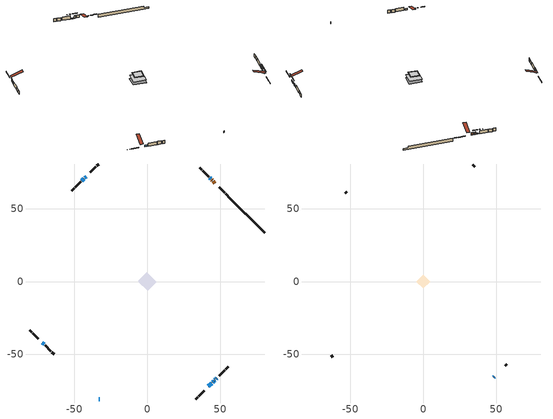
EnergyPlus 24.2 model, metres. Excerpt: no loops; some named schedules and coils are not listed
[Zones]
conditioned space
 floor adiabatic (AdiabaticFloorConstruction): -6.16,0 0,6.16 6.16,0 0,-6.16 z0.61
 floor foundation (Slab1 construction): -6.21,0.44 -0.44,6.21 6.21,-0.44 0.44,-6.21 z-1.74
 wall outside (RimJoist1 construction): 33.34,-80.48 34.7,-79.12 / -80.48,-33.34 -79.12,-34.7 / -33.34,80.48 -34.7,79.12 / 54.99,58.82 53.63,60.19 z0.61:0.91
 wall outside (RimJoist2 construction): 35.36,-78.46 39.06,-74.76 / -78.46,-35.36 -74.76,-39.06 / -35.36,78.46 -39.06,74.76 / 52.97,60.85 49.27,64.54 z0.61:0.91
 wall outside (AdiabaticWallConstruction 1): 46.38,67.44 45.29,68.53 / 44.63,69.19 44.1,69.72 z0.61:2.64
 wall outside (AdiabaticWallConstruction): -71.87,-41.95 -70.69,-43.13 / -33.34,-80.48 -32.61,-80.48 z0.61:1.83; 43.44,70.38 42.67,71.15 / 41.95,-71.87 44.27,-69.55 z0.61:1.22; -41.95,71.87 -42.81,71 z0.61:2.34; -43.47,70.35 -44.75,69.07 z0.61:2.13; 44.92,-68.9 45.39,-68.43 / 47.2,-66.61 47.71,-66.11 z0.61:1.6; 46.05,-67.77 46.55,-67.27 z0.61:1.91
 wall outside (Wall1 construction): 49.17,-64.65 53.13,-60.69 / -70.03,-43.79 -66.07,-47.75 / -45.4,68.42 -49.36,64.46 / 42.01,71.81 38.05,75.77 z0.61:3.05
 wall outside (Wall2 construction): 53.78,-60.03 55.37,-58.44 / -65.41,-48.4 -63.82,-49.99 / -50.02,63.8 -51.61,62.21 / 37.39,76.42 35.8,78.01 z0.61:3.05
 wall foundation (FoundationWall1 construction): 55.65,58.17,-1.74 55.65,58.17,0.61 78,35.82,0.61 78,35.82,-0.59 80.48,33.34,-0.59 80.48,33.34,-1.74
 window (WindowConstruction 5): -71.87,-41.95 -70.69,-43.13 z0.61:1.83
 window (WindowConstruction 7): 43.44,70.38 42.67,71.15 z0.61:1.22
 window (WindowConstruction 8): 41.95,-71.87 44.26,-69.55 z0.61:1.22
 window (WindowConstruction 6): -33.34,-80.48 -32.61,-80.48 z0.61:1.83
 window (WindowConstruction): -41.95,71.87 -42.81,71.01 z0.61:2.34
 window (WindowConstruction 1): -43.47,70.35 -44.75,69.07 z0.61:2.13
 window (WindowConstruction 2): 44.92,-68.9 45.39,-68.43 z0.61:1.6
 window (WindowConstruction 3): 46.05,-67.77 46.55,-67.27 z0.61:1.91
 window (WindowConstruction 4): 47.21,-66.61 47.71,-66.11 z0.61:1.6
 door (Door): 46.38,67.44 45.29,68.53 z0.61:2.64
 door (Door 1): 44.63,69.19 44.1,69.72 z0.61:2.64
 ceiling adiabatic (AdiabaticFloorConstruction): 0,-6.16 6.16,0 0,6.16 -6.16,0 z0.61
attic - vented
 floor to conditioned space (Floor1 construction Reversed): -4.05,0 0,4.05 4.05,0 0,-4.05 z3.05
 floor to conditioned space (Floor2 construction Reversed): -4.66,0 0,4.66 4.66,0 0,-4.66 z3.05
 wall outside (AdiabaticWallConstruction): 48.36,-65.45 48.51,-65.31 z0.61:1.83
 wall outside (Wall3 construction): 56.03,-57.79 57.18,-56.63 / -63.17,-50.65 -62.01,-51.8 / -52.27,61.55 -53.42,60.4 / 35.15,78.67 33.99,79.82 z0.61:3.05
 window (WindowConstruction 9): 48.36,-65.45 48.51,-65.31 z0.61:1.83
 roof outside (Roof1 construction): 41.29,-72.52,3.05 35.3,-66.53,5.87 33.72,-68.11,5.87 39.71,-74.1,3.05; -72.52,-41.29,3.05 -66.53,-35.3,5.87 -68.11,-33.72,5.87 -74.1,-39.71,3.05; -41.29,72.52,3.05 -35.3,66.53,5.87 -33.72,68.11,5.87 -39.71,74.1,3.05; 47.04,66.78,3.05 41.05,60.79,5.87 42.62,59.21,5.87 48.62,65.2,3.05
shading: 40.51,73.31 45.6,68.22 45.77,68.39 40.68,73.48 z4.27; 46.42,-67.4 39.79,-74.02 39.96,-74.2 46.59,-67.57 z4.27; -43.02,70.79 -41.74,72.08 -41.91,72.25 -43.19,70.96 z2.64; -44.89,68.93 -43.33,70.49 -43.62,70.78 -45.18,69.22 z2.34; 45.6,-68.22 44.71,-69.11 44.88,-69.28 45.77,-68.39 z1.9; 46.76,-67.06 45.83,-67.98 46.01,-68.15 46.93,-67.23 z2.2; 47.92,-65.9 46.99,-66.82 47.16,-66.99 48.09,-66.07 z1.9
[Building]
Building 1: Terrain=Suburbs
[Site:Location]
Mont Joli AP_QC: Latitude {deg}=48.61; Longitude {deg}=-68.21; Time Zone {hr}=-5; Elevation {m}=52; Keep Site Location Information=Yes
[Site:GroundTemperature:Shallow]
-0.843868, -3.04892, -3.2255, -2.1791, 2.02165, 6.20283, 9.82768, 12.1239, 12.319, 10.4514, 6.91898, 2.86606
[Site:WaterMainsTemperature]
Calculation Method=Schedule; Temperature Schedule=mains temperature schedule
[Material] Roughness=Rough; Thermal Absorptance=0.9
Name | Thickness {m} | Conductivity {W/m-K} | Density {kg/m3} | Specific Heat {J/kg-K} | Solar Absorptance | Visible Absorptance
asphalt or fiberglass shingles | 0.00635 | 0.162714 | 1121.4 | 1465.45 | 0.4 | 0.4
ceiling loosefill ins | 0.169333 | 0.0480833 | 16.02 | 1046.75 | 0.7 | 0.7
ceiling stud and cavity | 0.1397 | 0.118414 | 65.682 | 1177.47 | 0.7 | 0.7
ceiling stud and cavity 1 | 0.1397 | 0.117886 | 65.682 | 1177.47 | 0.7 | 0.7
concrete 4.0 in. | 0.1016 | 1.803125 | 2242.8 | 837.4 | 0.7 | 0.7
concrete 8.0 in. | 0.2032 | 1.803125 | 2242.8 | 837.4 | 0.7 | 0.7
door material | 0.04445 | 0.0451087 | 512.64 | 1214.23 | 0.7 | 0.7
exterior vertical ins | 0.0401387 | 0.029427 | 32.04 | 1214.23 | 0.7 | 0.7
floor covering | 0.0127 | 0.0433444 | 54.468 | 1339.84 | 0.6 | 0.6
floor rigid ins; wall rigid ins 1 | 0.512978 | 0.029427 | 32.04 | 1214.23 | 0.7 | 0.7
floor stud and cavity | 0.1397 | 1.75129 | 37.0049 | 1207.88 | 0.7 | 0.7
furniture material conditioned space 1 | 0.1524 | 0.115458 | 640.8 | 1214.23 | 0.6 | 0.6
gypsum board | 0.0127 | 0.160291 | 801 | 837.4 | 0.6 | 0.6
gypsum board 1 | 0.0127 | 0.160291 | 801 | 837.4 | 0.7 | 0.7
osb sheathing 0.5 in. | 0.0127 | 0.115458 | 512.64 | 1214.23 | 0.7 | 0.7
osb sheathing 0.75 in. | 0.01905 | 0.115458 | 512.64 | 1214.23 | 0.7 | 0.7
osb sheathing 2.0 in. | 0.0508 | 0.115458 | 512.64 | 1214.23 | 0.7 | 0.7
rim joist rigid ins; wall rigid ins | 0.051816 | 0.029427 | 32.04 | 1214.23 | 0.7 | 0.7
rim joist stud and cavity | 0.0508 | 0.0351581 | 125.044 | 1163.47 | 0.6 | 0.6
rim joist stud and cavity 1 | 0.0508 | 0.0408305 | 125.044 | 1163.47 | 0.6 | 0.6
wall stud and cavity | 0.1397 | 0.163586 | 139.0536 | 1170.24 | 0.7 | 0.7
wall stud and cavity 1 | 0.1397 | 0.132674 | 139.0536 | 1170.24 | 0.7 | 0.7
wall stud and cavity 2 | 0.0889 | 6.9971 | 50.32683 | 1063.81 | 0.6 | 0.6
wall stud and cavity 3 | 0.0889 | 0.380278 | 52.3479 | 1209.89 | 0.7 | 0.7
wall stud and cavity 4 | 0.0889 | 0.391764 | 83.0341 | 1211.67 | 0.7 | 0.7
wood siding | 0.0254 | 0.102417 | 544.68 | 1172.36 | 0.4 | 0.4
wood siding 1 | 0.00254 | 0.102417 | 544.68 | 1172.36 | 0.4 | 0.4
wood siding 2; wood siding 3; wood siding 4 | 0.0254 | 0.102417 | 544.68 | 1172.36 | 0.7 | 0.7
[WindowMaterial:SimpleGlazingSystem]
Name | U-Factor {W/m2-K} | Solar Heat Gain Coefficient
WindowMaterial | 2.97754 | 0.55
WindowMaterial 1 | 2.907136 | 0.64
WindowMaterial 2 | 2.98606 | 0.52
WindowMaterial 3 | 2.969594 | 0.55
WindowMaterial 4 | 2.97981 | 0.53
WindowMaterial 5 | 3.58055 | 0.7
WindowMaterial 6 | 4.10292 | 0.66
WindowMaterial 7 | 2.989467 | 0.52
WindowMaterial 8 | 4.786554 | 0.61
[Construction]
AdiabaticFloorConstruction: floor stud and cavity, floor rigid ins, osb sheathing 0.75 in., floor covering
AdiabaticWallConstruction: wood siding 3, wall rigid ins 1, wall stud and cavity 3, gypsum board
AdiabaticWallConstruction 1: wood siding 4, wall rigid ins 1, wall stud and cavity 3, gypsum board
Door; Door 1: door material
Floor1 construction Reversed: gypsum board, ceiling stud and cavity, ceiling loosefill ins
Floor2 construction Reversed: gypsum board, ceiling stud and cavity 1, ceiling loosefill ins
FoundationWall1 construction: concrete 8.0 in., gypsum board 1
furniture construction conditioned space 1: furniture material conditioned space 1
PartitionWallConstruction: gypsum board, wall stud and cavity 4, gypsum board
RimJoist1 construction: wood siding 2, rim joist rigid ins, osb sheathing 2.0 in., rim joist stud and cavity
RimJoist2 construction: wood siding 2, rim joist rigid ins, osb sheathing 2.0 in., rim joist stud and cavity 1
Roof1 construction: asphalt or fiberglass shingles
Slab1 construction: concrete 4.0 in.
Wall1 construction: wood siding, wall rigid ins, osb sheathing 0.5 in., wall stud and cavity, gypsum board
Wall2 construction: wood siding, wall rigid ins, osb sheathing 0.5 in., wall stud and cavity 1, gypsum board
Wall3 construction: wood siding 1, wall stud and cavity 2
WindowConstruction: WindowMaterial
WindowConstruction 1: WindowMaterial 1
WindowConstruction 2: WindowMaterial 2
WindowConstruction 3: WindowMaterial 3
WindowConstruction 4: WindowMaterial 4
WindowConstruction 5: WindowMaterial 5
WindowConstruction 6: WindowMaterial 6
WindowConstruction 7; WindowConstruction 8: WindowMaterial 7
WindowConstruction 9: WindowMaterial 8
[Zone] Multiplier=1; Part of Total Floor Area=Yes
Name | Volume {m3}
attic - vented | 35.023
conditioned space | 396.5
[Space]
Name | Zone | Volume {m3}
attic - vented 1 | attic - vented | 35.023
conditioned space 1 | conditioned space | 396.5
[ZoneInfiltration:EffectiveLeakageArea]
infil attic - vented 1: Zone or Space=attic - vented 1; Schedule=Always On Discrete; Effective Air Leakage Area {cm2}=2648.7; Stack Coefficient=0.000366121; Wind Coefficient=1.2928e-05
[ZoneMixing]
whole house fan mix: Zone or Space=attic - vented; Schedule=Always On Continuous; Design Flow Rate Calculation Method=Flow/Zone; Design Flow Rate {m3/s}=0; Source Zone or Space=conditioned space
[SurfaceProperty:ExposedFoundationPerimeter]
Slab1: Exposed Perimeter Calculation Method=TotalExposedPerimeter; Total Exposed Perimeter {m}=35.114
[InternalMass] Zone or ZoneList=conditioned space; Space or SpaceList=conditioned space 1
Name | Construction | Surface Area {m2}
furniture mass conditioned space 1 | furniture construction conditioned space 1 | 60.9998
partition wall mass | PartitionWallConstruction | 152.499
[Lights]
interior lighting: Zone or ZoneList or Space or SpaceList=conditioned space 1; Schedule=interior lighting schedule; Design Level Calculation Method=LightingLevel; Lighting Level {W}=343.2; Return Air Fraction=0; Fraction Radiant=0.6; Fraction Visible=0.2; Fraction Replaceable=1
[People]
occupants: Zone or ZoneList or Space or SpaceList=conditioned space 1; Number of People Schedule=occupants schedule; Number of People Calculation Method=People; Number of People=3; Fraction Radiant=0.314171; Sensible Heat Fraction=0.56303; Activity Level Schedule=occupants activity schedule; Carbon Dioxide Generation Rate {m3/s-W}=0; Enable ASHRAE 55 Comfort Warnings=No; Mean Radiant Temperature Calculation Type=EnclosureAveraged
[ElectricEquipment] Zone or ZoneList or Space or SpaceList=conditioned space 1; Design Level Calculation Method=EquipmentLevel
Name | Schedule | Design Level {W} | Fraction Latent | Fraction Radiant | Fraction Lost
clothes dryer | clothes dryer schedule | 140.772 | 0.015 | 0.081 | 0.85
clothes washer | clothes washer schedule | 32.1985 | 0.03 | 0.162 | 0.7
cooking range | cooking range schedule | 215.147 | 0.08 | 0.432 | 0.2
dishwasher | dishwasher schedule | 66.8632 | 0.3 | 0.18 | 0.4
fridge | fridge schedule | 72.9452 | 0 | 0.6 | 0
mech vent bath fan 0 | mech vent bath fan 0 schedule | 100 | 0 | 0 | 1
mech vent house fan | mech vent house fan schedule | 19.9167 | 0 | 0 | 0.5
mech vent house fan cfis | mech vent house fan cfis schedule | 0 | 0 | 0 | 0
mech vent range fan 0 | mech vent range fan 0 schedule | 150 | 0 | 0 | 1
misc plug loads | misc plug loads schedule | 494.7 | 0.045 | 0.513 | 0.1
whole house fan | Always On Discrete | 0 | 0 | 0 | 1
[OtherEquipment] Zone or ZoneList or Space or SpaceList=conditioned space 1; Design Level Calculation Method=EquipmentLevel
Name | Fuel Type | Schedule | Design Level {W} | Fraction Latent | Fraction Radiant | Fraction Lost
clothes dryer 1 | Electricity | clothes dryer schedule | 0 | 0.015 | 0.081 | 0.85
cooking range 1 | Electricity | cooking range schedule | 0 | 0.08 | 0.432 | 0.2
general water use latent | None | general water use schedule | 62.594 | 1 | 0 | 0
general water use sensible | None | general water use schedule | -61.6891 | 0 | 0.6 | 0
mech vent house fan latent load | None | Always On Discrete | 0 | 1 | 0 | 0
mech vent house fan sensible load | None | Always On Discrete | 0 | 0 | 0 | 0
water heater energy adjustment1 | Electricity | Always On Discrete | 0.01 | 0 | 0 | 1
[ZoneInfiltration:DesignFlowRate] Zone or ZoneList or Space or SpaceList=conditioned space 1; Schedule=Always On Discrete; Design Flow Rate Calculation Method=Flow/Zone; Design Flow Rate {m3/s}=0
infil flow; natural vent flow; whole house fan flow
[ZoneControl:Thermostat]
conditioned space Thermostat: Zone or ZoneList=conditioned space; Control Type Schedule=conditioned space Thermostat Schedule; Control 1=conditioned space temperature setpoint; Temperature Difference Between Cutout And Setpoint {deltaC}=0
[ThermostatSetpoint:DualSetpoint]
conditioned space temperature setpoint: Heating Setpoint Temperature Schedule=heating setpoint; Cooling Setpoint Temperature Schedule=cooling setpoint
[AirLoopHVAC:UnitarySystem]
unit heater unitary system: Control Type=Load; Controlling Zone or Thermostat Location=conditioned space; Dehumidification Control Type=None; Availability Schedule=Always On Discrete; Supply Fan=unit heater supply fan; Fan Placement=BlowThrough; Supply Air Fan Operating Mode Schedule=unit heater auto fan schedule; Heating Coil=unit heater htg coil; DX Heating Coil Sizing Ratio=1; Use DOAS DX Cooling Coil=No; Minimum Supply Air Temperature {C}=2; Latent Load Control=SensibleOnlyLoadControl; Cooling Supply Air Flow Rate Method=None; Heating Supply Air Flow Rate Method=SupplyAirFlowRate; Heating Supply Air Flow Rate {m3/s}=0.302518; No Load Supply Air Flow Rate Method=SupplyAirFlowRate; No Load Supply Air Flow Rate {m3/s}=0; No Load Supply Air Flow Rate Control Set To Low Speed=Yes; Maximum Supply Air Temperature {C}=48.8889; Maximum Outdoor Dry-Bulb Temperature for Supplemental Heater Operation {C}=21; Ancillary On-Cycle Electric Power {W}=0; Ancillary Off-Cycle Electric Power {W}=0
[Zone equipment]
conditioned space: unit heater unitary system, electric baseboard
[Foundation:Kiva]
Foundation Kiva 1: Initial Indoor Air Temperature {C}=18; Wall Height Above Grade {m}=0.609996; Wall Depth Below Slab {m}=0.2032; Custom Block Material Name 1=exterior vertical ins; Custom Block Depth 1 {m}=2.350008; Custom Block X Position 1 {m}=0.2159; Custom Block Z Position 1 {m}=0
[Foundation:Kiva:Settings]
Soil Conductivity {W/m-K}=0.849921; Soil Density {kg/m3}=1842.3; Soil Specific Heat {J/kg-K}=418.7; Ground Solar Absorptivity=0.9; Ground Thermal Absorptivity=0.9; Ground Surface Roughness {m}=0.03; Far-Field Width {m}=40; Deep-Ground Boundary Condition=ZeroFlux; Deep-Ground Depth {m}=40; Minimum Cell Dimension {m}=0.2; Maximum Cell Growth Coefficient=3; Simulation Timestep=Timestep
[Exterior:Lights]
exterior lighting: Schedule=exterior lighting schedule; Design Level {W}=75.6
[EnergyManagementSystem:Sensor] Output:Variable or Output:Meter Index Key=conditioned space
Name | Output:Variable or Output:Meter
conditioned_space_clg_unmet_s | Zone Cooling Setpoint Not Met Time
conditioned_space_htg_unmet_s | Zone Heating Setpoint Not Met Time
fridge_tin_s; tin_s; tin_s_1 | Zone Mean Air Temperature
tout_s | Zone Outdoor Air Drybulb Temperature
win_s | Zone Air Humidity Ratio
[Schedule:Constant]
Name | Hourly Value
Always On Continuous; mech vent house fan schedule; mech vent house fan cfis schedule; Always On Discrete | 1
occupants activity schedule | 117.228
fridge schedule; unit heater auto fan schedule | 0
[Schedule:Week:Daily]
interior lighting schedule Week Rule - Jan1-Jan27: interior lighting schedule day, interior lighting schedule day, interior lighting schedule day, interior lighting schedule day, interior lighting schedule day, interior lighting schedule day, interior lighting schedule day, interior lighting schedule default day, interior lighting schedule default day, interior lighting schedule default day, interior lighting schedule default day, interior lighting schedule default day
interior lighting schedule Week Rule - Jan28-Feb3: interior lighting schedule day, interior lighting schedule day, interior lighting schedule day, interior lighting schedule day, interior lighting schedule day 1, interior lighting schedule day 1, interior lighting schedule day 1, interior lighting schedule default day, interior lighting schedule default day, interior lighting schedule default day, interior lighting schedule default day, interior lighting schedule default day
interior lighting schedule Week Rule - Feb4-Feb24: interior lighting schedule day 1, interior lighting schedule day 1, interior lighting schedule day 1, interior lighting schedule day 1, interior lighting schedule day 1, interior lighting schedule day 1, interior lighting schedule day 1, interior lighting schedule default day, interior lighting schedule default day, interior lighting schedule default day, interior lighting schedule default day, interior lighting schedule default day
interior lighting schedule Week Rule - Feb25-Mar3: interior lighting schedule day 1, interior lighting schedule day 1, interior lighting schedule day 1, interior lighting schedule day 1, interior lighting schedule day 2, interior lighting schedule day 2, interior lighting schedule day 2, interior lighting schedule default day, interior lighting schedule default day, interior lighting schedule default day, interior lighting schedule default day, interior lighting schedule default day
interior lighting schedule Week Rule - Mar4-Mar31: interior lighting schedule day 2, interior lighting schedule day 2, interior lighting schedule day 2, interior lighting schedule day 2, interior lighting schedule day 2, interior lighting schedule day 2, interior lighting schedule day 2, interior lighting schedule default day, interior lighting schedule default day, interior lighting schedule default day, interior lighting schedule default day, interior lighting schedule default day
interior lighting schedule Week Rule - Apr1-Apr28: interior lighting schedule day 3, interior lighting schedule day 3, interior lighting schedule day 3, interior lighting schedule day 3, interior lighting schedule day 3, interior lighting schedule day 3, interior lighting schedule day 3, interior lighting schedule default day, interior lighting schedule default day, interior lighting schedule default day, interior lighting schedule default day, interior lighting schedule default day
interior lighting schedule Week Rule - Apr29-May5: interior lighting schedule day 3, interior lighting schedule day 3, interior lighting schedule day 4, interior lighting schedule day 4, interior lighting schedule day 4, interior lighting schedule day 4, interior lighting schedule day 4, interior lighting schedule default day, interior lighting schedule default day, interior lighting schedule default day, interior lighting schedule default day, interior lighting schedule default day
interior lighting schedule Week Rule - May6-May26: interior lighting schedule day 4, interior lighting schedule day 4, interior lighting schedule day 4, interior lighting schedule day 4, interior lighting schedule day 4, interior lighting schedule day 4, interior lighting schedule day 4, interior lighting schedule default day, interior lighting schedule default day, interior lighting schedule default day, interior lighting schedule default day, interior lighting schedule default day
interior lighting schedule Week Rule - May27-Jun2: interior lighting schedule day 4, interior lighting schedule day 4, interior lighting schedule day 4, interior lighting schedule day 4, interior lighting schedule day 4, interior lighting schedule day 5, interior lighting schedule day 5, interior lighting schedule default day, interior lighting schedule default day, interior lighting schedule default day, interior lighting schedule default day, interior lighting schedule default day
interior lighting schedule Week Rule - Jun3-Jun30: interior lighting schedule day 5, interior lighting schedule day 5, interior lighting schedule day 5, interior lighting schedule day 5, interior lighting schedule day 5, interior lighting schedule day 5, interior lighting schedule day 5, interior lighting schedule default day, interior lighting schedule default day, interior lighting schedule default day, interior lighting schedule default day, interior lighting schedule default day
interior lighting schedule Week Rule - Jul1-Jul28: interior lighting schedule day 6, interior lighting schedule day 6, interior lighting schedule day 6, interior lighting schedule day 6, interior lighting schedule day 6, interior lighting schedule day 6, interior lighting schedule day 6, interior lighting schedule default day, interior lighting schedule default day, interior lighting schedule default day, interior lighting schedule default day, interior lighting schedule default day
interior lighting schedule Week Rule - Jul29-Aug4: interior lighting schedule day 6, interior lighting schedule day 6, interior lighting schedule day 6, interior lighting schedule day 7, interior lighting schedule day 7, interior lighting schedule day 7, interior lighting schedule day 7, interior lighting schedule default day, interior lighting schedule default day, interior lighting schedule default day, interior lighting schedule default day, interior lighting schedule default day
interior lighting schedule Week Rule - Aug5-Aug25: interior lighting schedule day 7, interior lighting schedule day 7, interior lighting schedule day 7, interior lighting schedule day 7, interior lighting schedule day 7, interior lighting schedule day 7, interior lighting schedule day 7, interior lighting schedule default day, interior lighting schedule default day, interior lighting schedule default day, interior lighting schedule default day, interior lighting schedule default day
interior lighting schedule Week Rule - Aug26-Sep1: interior lighting schedule day 7, interior lighting schedule day 7, interior lighting schedule day 7, interior lighting schedule day 7, interior lighting schedule day 7, interior lighting schedule day 7, interior lighting schedule day 8, interior lighting schedule default day, interior lighting schedule default day, interior lighting schedule default day, interior lighting schedule default day, interior lighting schedule default day
interior lighting schedule Week Rule - Sep2-Sep29: interior lighting schedule day 8, interior lighting schedule day 8, interior lighting schedule day 8, interior lighting schedule day 8, interior lighting schedule day 8, interior lighting schedule day 8, interior lighting schedule day 8, interior lighting schedule default day, interior lighting schedule default day, interior lighting schedule default day, interior lighting schedule default day, interior lighting schedule default day
interior lighting schedule Week Rule - Sep30-Oct6: interior lighting schedule day 8, interior lighting schedule day 9, interior lighting schedule day 9, interior lighting schedule day 9, interior lighting schedule day 9, interior lighting schedule day 9, interior lighting schedule day 9, interior lighting schedule default day, interior lighting schedule default day, interior lighting schedule default day, interior lighting schedule default day, interior lighting schedule default day
interior lighting schedule Week Rule - Oct7-Oct27: interior lighting schedule day 9, interior lighting schedule day 9, interior lighting schedule day 9, interior lighting schedule day 9, interior lighting schedule day 9, interior lighting schedule day 9, interior lighting schedule day 9, interior lighting schedule default day, interior lighting schedule default day, interior lighting schedule default day, interior lighting schedule default day, interior lighting schedule default day
interior lighting schedule Week Rule - Oct28-Nov3: interior lighting schedule day 9, interior lighting schedule day 9, interior lighting schedule day 9, interior lighting schedule day 9, interior lighting schedule day 10, interior lighting schedule day 10, interior lighting schedule day 10, interior lighting schedule default day, interior lighting schedule default day, interior lighting schedule default day, interior lighting schedule default day, interior lighting schedule default day
interior lighting schedule Week Rule - Nov4-Nov24: interior lighting schedule day 10, interior lighting schedule day 10, interior lighting schedule day 10, interior lighting schedule day 10, interior lighting schedule day 10, interior lighting schedule day 10, interior lighting schedule day 10, interior lighting schedule default day, interior lighting schedule default day, interior lighting schedule default day, interior lighting schedule default day, interior lighting schedule default day
interior lighting schedule Week Rule - Nov25-Dec1: interior lighting schedule day 10, interior lighting schedule day 10, interior lighting schedule day 10, interior lighting schedule day 10, interior lighting schedule day 10, interior lighting schedule day 10, interior lighting schedule day 11, interior lighting schedule default day, interior lighting schedule default day, interior lighting schedule default day, interior lighting schedule default day, interior lighting schedule default day
interior lighting schedule Week Rule - Dec2-Dec31: interior lighting schedule day 11, interior lighting schedule day 11, interior lighting schedule day 11, interior lighting schedule day 11, interior lighting schedule day 11, interior lighting schedule day 11, interior lighting schedule day 11, interior lighting schedule default day, interior lighting schedule default day, interior lighting schedule default day, interior lighting schedule default day, interior lighting schedule default day
occupants schedule Week Rule - Jan1-Dec31: occupants schedule day, occupants schedule day, occupants schedule day, occupants schedule day, occupants schedule day, occupants schedule day, occupants schedule day, occupants schedule default day, occupants schedule default day, occupants schedule default day, occupants schedule default day, occupants schedule default day
clothes dryer schedule Week Rule - Jan1-Dec31: clothes dryer schedule day, clothes dryer schedule day, clothes dryer schedule day, clothes dryer schedule day, clothes dryer schedule day, clothes dryer schedule day, clothes dryer schedule day, clothes dryer schedule default day, clothes dryer schedule default day, clothes dryer schedule default day, clothes dryer schedule default day, clothes dryer schedule default day
clothes washer schedule Week Rule - Jan1-Dec31: clothes washer schedule day, clothes washer schedule day, clothes washer schedule day, clothes washer schedule day, clothes washer schedule day, clothes washer schedule day, clothes washer schedule day, clothes washer schedule default day, clothes washer schedule default day, clothes washer schedule default day, clothes washer schedule default day, clothes washer schedule default day
cooking range schedule Week Rule - Jan1-Dec31: cooking range schedule day, cooking range schedule day, cooking range schedule day, cooking range schedule day, cooking range schedule day, cooking range schedule day, cooking range schedule day, cooking range schedule default day, cooking range schedule default day, cooking range schedule default day, cooking range schedule default day, cooking range schedule default day
dishwasher schedule Week Rule - Jan1-Dec31: dishwasher schedule day, dishwasher schedule day, dishwasher schedule day, dishwasher schedule day, dishwasher schedule day, dishwasher schedule day, dishwasher schedule day, dishwasher schedule default day, dishwasher schedule default day, dishwasher schedule default day, dishwasher schedule default day, dishwasher schedule default day
mech vent bath fan 0 schedule Week Rule - Jan1-Dec31: mech vent bath fan 0 schedule day, mech vent bath fan 0 schedule day, mech vent bath fan 0 schedule day, mech vent bath fan 0 schedule day, mech vent bath fan 0 schedule day, mech vent bath fan 0 schedule day, mech vent bath fan 0 schedule day, mech vent bath fan 0 schedule default day, mech vent bath fan 0 schedule default day, mech vent bath fan 0 schedule default day, mech vent bath fan 0 schedule default day, mech vent bath fan 0 schedule default day
mech vent range fan 0 schedule Week Rule - Jan1-Dec31: mech vent range fan 0 schedule day, mech vent range fan 0 schedule day, mech vent range fan 0 schedule day, mech vent range fan 0 schedule day, mech vent range fan 0 schedule day, mech vent range fan 0 schedule day, mech vent range fan 0 schedule day, mech vent range fan 0 schedule default day, mech vent range fan 0 schedule default day, mech vent range fan 0 schedule default day, mech vent range fan 0 schedule default day, mech vent range fan 0 schedule default day
misc plug loads schedule Week Rule - Jan1-Dec31: misc plug loads schedule day, misc plug loads schedule day, misc plug loads schedule day, misc plug loads schedule day, misc plug loads schedule day, misc plug loads schedule day, misc plug loads schedule day, misc plug loads schedule default day, misc plug loads schedule default day, misc plug loads schedule default day, misc plug loads schedule default day, misc plug loads schedule default day
general water use schedule Week Rule - Jan1-Dec31: general water use schedule day, general water use schedule day, general water use schedule day, general water use schedule day, general water use schedule day, general water use schedule day, general water use schedule day, general water use schedule default day, general water use schedule default day, general water use schedule default day, general water use schedule default day, general water use schedule default day
exterior lighting schedule Week Rule - Jan1-Jan27: exterior lighting schedule day, exterior lighting schedule day, exterior lighting schedule day, exterior lighting schedule day, exterior lighting schedule day, exterior lighting schedule day, exterior lighting schedule day, exterior lighting schedule default day, exterior lighting schedule default day, exterior lighting schedule default day, exterior lighting schedule default day, exterior lighting schedule default day
exterior lighting schedule Week Rule - Jan28-Feb3: exterior lighting schedule day, exterior lighting schedule day, exterior lighting schedule day, exterior lighting schedule day, exterior lighting schedule day 1, exterior lighting schedule day 1, exterior lighting schedule day 1, exterior lighting schedule default day, exterior lighting schedule default day, exterior lighting schedule default day, exterior lighting schedule default day, exterior lighting schedule default day
exterior lighting schedule Week Rule - Feb4-Feb24: exterior lighting schedule day 1, exterior lighting schedule day 1, exterior lighting schedule day 1, exterior lighting schedule day 1, exterior lighting schedule day 1, exterior lighting schedule day 1, exterior lighting schedule day 1, exterior lighting schedule default day, exterior lighting schedule default day, exterior lighting schedule default day, exterior lighting schedule default day, exterior lighting schedule default day
exterior lighting schedule Week Rule - Feb25-Mar3: exterior lighting schedule day 1, exterior lighting schedule day 1, exterior lighting schedule day 1, exterior lighting schedule day 1, exterior lighting schedule day 2, exterior lighting schedule day 2, exterior lighting schedule day 2, exterior lighting schedule default day, exterior lighting schedule default day, exterior lighting schedule default day, exterior lighting schedule default day, exterior lighting schedule default day
exterior lighting schedule Week Rule - Mar4-Mar31: exterior lighting schedule day 2, exterior lighting schedule day 2, exterior lighting schedule day 2, exterior lighting schedule day 2, exterior lighting schedule day 2, exterior lighting schedule day 2, exterior lighting schedule day 2, exterior lighting schedule default day, exterior lighting schedule default day, exterior lighting schedule default day, exterior lighting schedule default day, exterior lighting schedule default day
exterior lighting schedule Week Rule - Apr1-Apr28: exterior lighting schedule day 3, exterior lighting schedule day 3, exterior lighting schedule day 3, exterior lighting schedule day 3, exterior lighting schedule day 3, exterior lighting schedule day 3, exterior lighting schedule day 3, exterior lighting schedule default day, exterior lighting schedule default day, exterior lighting schedule default day, exterior lighting schedule default day, exterior lighting schedule default day
exterior lighting schedule Week Rule - Apr29-May5: exterior lighting schedule day 3, exterior lighting schedule day 3, exterior lighting schedule day 4, exterior lighting schedule day 4, exterior lighting schedule day 4, exterior lighting schedule day 4, exterior lighting schedule day 4, exterior lighting schedule default day, exterior lighting schedule default day, exterior lighting schedule default day, exterior lighting schedule default day, exterior lighting schedule default day
exterior lighting schedule Week Rule - May6-May26: exterior lighting schedule day 4, exterior lighting schedule day 4, exterior lighting schedule day 4, exterior lighting schedule day 4, exterior lighting schedule day 4, exterior lighting schedule day 4, exterior lighting schedule day 4, exterior lighting schedule default day, exterior lighting schedule default day, exterior lighting schedule default day, exterior lighting schedule default day, exterior lighting schedule default day
exterior lighting schedule Week Rule - May27-Jun2: exterior lighting schedule day 4, exterior lighting schedule day 4, exterior lighting schedule day 4, exterior lighting schedule day 4, exterior lighting schedule day 4, exterior lighting schedule day 5, exterior lighting schedule day 5, exterior lighting schedule default day, exterior lighting schedule default day, exterior lighting schedule default day, exterior lighting schedule default day, exterior lighting schedule default day
exterior lighting schedule Week Rule - Jun3-Jun30: exterior lighting schedule day 5, exterior lighting schedule day 5, exterior lighting schedule day 5, exterior lighting schedule day 5, exterior lighting schedule day 5, exterior lighting schedule day 5, exterior lighting schedule day 5, exterior lighting schedule default day, exterior lighting schedule default day, exterior lighting schedule default day, exterior lighting schedule default day, exterior lighting schedule default day
exterior lighting schedule Week Rule - Jul1-Jul28: exterior lighting schedule day 6, exterior lighting schedule day 6, exterior lighting schedule day 6, exterior lighting schedule day 6, exterior lighting schedule day 6, exterior lighting schedule day 6, exterior lighting schedule day 6, exterior lighting schedule default day, exterior lighting schedule default day, exterior lighting schedule default day, exterior lighting schedule default day, exterior lighting schedule default day
exterior lighting schedule Week Rule - Jul29-Aug4: exterior lighting schedule day 6, exterior lighting schedule day 6, exterior lighting schedule day 6, exterior lighting schedule day 7, exterior lighting schedule day 7, exterior lighting schedule day 7, exterior lighting schedule day 7, exterior lighting schedule default day, exterior lighting schedule default day, exterior lighting schedule default day, exterior lighting schedule default day, exterior lighting schedule default day
exterior lighting schedule Week Rule - Aug5-Aug25: exterior lighting schedule day 7, exterior lighting schedule day 7, exterior lighting schedule day 7, exterior lighting schedule day 7, exterior lighting schedule day 7, exterior lighting schedule day 7, exterior lighting schedule day 7, exterior lighting schedule default day, exterior lighting schedule default day, exterior lighting schedule default day, exterior lighting schedule default day, exterior lighting schedule default day
exterior lighting schedule Week Rule - Aug26-Sep1: exterior lighting schedule day 7, exterior lighting schedule day 7, exterior lighting schedule day 7, exterior lighting schedule day 7, exterior lighting schedule day 7, exterior lighting schedule day 7, exterior lighting schedule day 8, exterior lighting schedule default day, exterior lighting schedule default day, exterior lighting schedule default day, exterior lighting schedule default day, exterior lighting schedule default day
[Schedule:Year]
interior lighting schedule: interior lighting schedule Week Rule - Jan1-Jan27, 1, 1, 1, 27, interior lighting schedule Week Rule - Jan28-Feb3, 1, 28, 2, 3, interior lighting schedule Week Rule - Feb4-Feb24, 2, 4, 2, 24, interior lighting schedule Week Rule - Feb25-Mar3, 2, 25, 3, 3, interior lighting schedule Week Rule - Mar4-Mar31, 3, 4, 3, 31, interior lighting schedule Week Rule - Apr1-Apr28, 4, 1, 4, 28, interior lighting schedule Week Rule - Apr29-May5, 4, 29, 5, 5, interior lighting schedule Week Rule - May6-May26, 5, 6, 5, 26, interior lighting schedule Week Rule - May27-Jun2, 5, 27, 6, 2, interior lighting schedule Week Rule - Jun3-Jun30, 6, 3, 6, 30, interior lighting schedule Week Rule - Jul1-Jul28, 7, 1, 7, 28, interior lighting schedule Week Rule - Jul29-Aug4, 7, 29, 8, 4, interior lighting schedule Week Rule - Aug5-Aug25, 8, 5, 8, 25, interior lighting schedule Week Rule - Aug26-Sep1, 8, 26, 9, 1, interior lighting schedule Week Rule - Sep2-Sep29, 9, 2, 9, 29, interior lighting schedule Week Rule - Sep30-Oct6, 9, 30, 10, 6, interior lighting schedule Week Rule - Oct7-Oct27, 10, 7, 10, 27, interior lighting schedule Week Rule - Oct28-Nov3, 10, 28, 11, 3, interior lighting schedule Week Rule - Nov4-Nov24, 11, 4, 11, 24, interior lighting schedule Week Rule - Nov25-Dec1, 11, 25, 12, 1, interior lighting schedule Week Rule - Dec2-Dec31, 12, 2, 12, 31
occupants schedule: occupants schedule Week Rule - Jan1-Dec31, 1, 1, 12, 31
clothes dryer schedule: clothes dryer schedule Week Rule - Jan1-Dec31, 1, 1, 12, 31
clothes washer schedule: clothes washer schedule Week Rule - Jan1-Dec31, 1, 1, 12, 31
cooking range schedule: cooking range schedule Week Rule - Jan1-Dec31, 1, 1, 12, 31
dishwasher schedule: dishwasher schedule Week Rule - Jan1-Dec31, 1, 1, 12, 31
mech vent bath fan 0 schedule: mech vent bath fan 0 schedule Week Rule - Jan1-Dec31, 1, 1, 12, 31
mech vent range fan 0 schedule: mech vent range fan 0 schedule Week Rule - Jan1-Dec31, 1, 1, 12, 31
misc plug loads schedule: misc plug loads schedule Week Rule - Jan1-Dec31, 1, 1, 12, 31
general water use schedule: general water use schedule Week Rule - Jan1-Dec31, 1, 1, 12, 31
exterior lighting schedule: exterior lighting schedule Week Rule - Jan1-Jan27, 1, 1, 1, 27, exterior lighting schedule Week Rule - Jan28-Feb3, 1, 28, 2, 3, exterior lighting schedule Week Rule - Feb4-Feb24, 2, 4, 2, 24, exterior lighting schedule Week Rule - Feb25-Mar3, 2, 25, 3, 3, exterior lighting schedule Week Rule - Mar4-Mar31, 3, 4, 3, 31, exterior lighting schedule Week Rule - Apr1-Apr28, 4, 1, 4, 28, exterior lighting schedule Week Rule - Apr29-May5, 4, 29, 5, 5, exterior lighting schedule Week Rule - May6-May26, 5, 6, 5, 26, exterior lighting schedule Week Rule - May27-Jun2, 5, 27, 6, 2, exterior lighting schedule Week Rule - Jun3-Jun30, 6, 3, 6, 30, exterior lighting schedule Week Rule - Jul1-Jul28, 7, 1, 7, 28, exterior lighting schedule Week Rule - Jul29-Aug4, 7, 29, 8, 4, exterior lighting schedule Week Rule - Aug5-Aug25, 8, 5, 8, 25, exterior lighting schedule Week Rule - Aug26-Sep1, 8, 26, 9, 1, exterior lighting schedule Week Rule - Sep2-Sep29, 9, 2, 9, 29, exterior lighting schedule Week Rule - Sep30-Oct6, 9, 30, 10, 6, exterior lighting schedule Week Rule - Oct7-Oct27, 10, 7, 10, 27, exterior lighting schedule Week Rule - Oct28-Nov3, 10, 28, 11, 3, exterior lighting schedule Week Rule - Nov4-Nov24, 11, 4, 11, 24, exterior lighting schedule Week Rule - Nov25-Dec1, 11, 25, 12, 1, exterior lighting schedule Week Rule - Dec2-Dec31, 12, 2, 12, 31
[Schedule:Compact]
conditioned space Thermostat Schedule: Through: 12/31, For: AllDays, Until: 24:00, 4
mains temperature schedule: Through: 01/01, For: AllDays, Until: 24:00, 4.55833, Through: 01/02, For: AllDays, Until: 24:00, 4.48833, Through: 01/03, For: AllDays, Until: 24:00, 4.41944, Through: 01/04, For: AllDays, Until: 24:00, 4.35111, Through: 01/05, For: AllDays, Until: 24:00, 4.28389, Through: 01/06, For: AllDays, Until: 24:00, 4.21778, Through: 01/07, For: AllDays, Until: 24:00, 4.15278, Through: 01/08, For: AllDays, Until: 24:00, 4.08889, Through: 01/09, For: AllDays, Until: 24:00, 4.02611, Through: 01/10, For: AllDays, Until: 24:00, 3.96444, Through: 01/11, For: AllDays, Until: 24:00, 3.90333, Through: 01/12, For: AllDays, Until: 24:00, 3.84389, Through: 01/13, For: AllDays, Until: 24:00, 3.78556, Through: 01/14, For: AllDays, Until: 24:00, 3.72833, Through: 01/15, For: AllDays, Until: 24:00, 3.67222, Through: 01/16, For: AllDays, Until: 24:00, 3.61722, Through: 01/17, For: AllDays, Until: 24:00, 3.56333, Through: 01/18, For: AllDays, Until: 24:00, 3.51111, Through: 01/19, For: AllDays, Until: 24:00, 3.46, Through: 01/20, For: AllDays, Until: 24:00, 3.41, Through: 01/21, For: AllDays, Until: 24:00, 3.36111, Through: 01/22, For: AllDays, Until: 24:00, 3.31389, Through: 01/23, For: AllDays, Until: 24:00, 3.26778, Through: 01/24, For: AllDays, Until: 24:00, 3.22278, Through: 01/25, For: AllDays, Until: 24:00, 3.17944, Through: 01/26, For: AllDays, Until: 24:00, 3.13722, Through: 01/27, For: AllDays, Until: 24:00, 3.09667, Through: 01/28, For: AllDays, Until: 24:00, 3.05722, Through: 01/29, For: AllDays, Until: 24:00, 3.01944, Through: 01/30, For: AllDays, Until: 24:00, 2.98278, Through: 01/31, For: AllDays, Until: 24:00, 2.94778, Through: 02/01, For: AllDays, Until: 24:00, 2.91389, Through: 02/02, For: AllDays, Until: 24:00, 2.88167, Through: 02/03, For: AllDays, Until: 24:00, 2.85056, Through: 02/04, For: AllDays, Until: 24:00, 2.82111, Through: 02/05, For: AllDays, Until: 24:00, 2.79278, Through: 02/06, For: AllDays, Until: 24:00, 2.76667, Through: 02/07, For: AllDays, Until: 24:00, 2.74111, Through: 02/08, For: AllDays, Until: 24:00, 2.71778, Through: 02/09, For: AllDays, Until: 24:00, 2.69556, Through: 02/10, For: AllDays, Until: 24:00, 2.675, Through: 02/11, For: AllDays, Until: 24:00, 2.65556, Through: 02/12, For: AllDays, Until: 24:00, 2.63833, Through: 02/13, For: AllDays, Until: 24:00, 2.62222, Through: 02/14, For: AllDays, Until: 24:00, 2.60722, Through: 02/15, For: AllDays, Until: 24:00, 2.59389, Through: 02/16, For: AllDays, Until: 24:00, 2.58278, Through: 02/17, For: AllDays, Until: 24:00, 2.57222, Through: 02/18, For: AllDays, Until: 24:00, 2.56389, Through: 02/19, For: AllDays, Until: 24:00, 2.55667, Through: 02/20, For: AllDays, Until: 24:00, 2.55111, Through: 02/21, For: AllDays, Until: 24:00, 2.54722, Through: 02/22, For: AllDays, Until: 24:00, 2.545, Through: 02/23, For: AllDays, Until: 24:00, 2.54389, Through: 02/24, For: AllDays, Until: 24:00, 2.54444, Through: 02/25, For: AllDays, Until: 24:00, 2.54667, Through: 02/26, For: AllDays, Until: 24:00, 2.55056, Through: 02/27, For: AllDays, Until: 24:00, 2.55556, Through: 02/28, For: AllDays, Until: 24:00, 2.56222, Through: 03/01, For: AllDays, Until: 24:00, 2.57056, Through: 03/02, For: AllDays, Until: 24:00, 2.58, Through: 03/03, For: AllDays, Until: 24:00, 2.59167, Through: 03/04, For: AllDays, Until: 24:00, 2.60444, Through: 03/05, For: AllDays, Until: 24:00, 2.61889, Through: 03/06, For: AllDays, Until: 24:00, 2.63444, Through: 03/07, For: AllDays, Until: 24:00, 2.65167, Through: 03/08, For: AllDays, Until: 24:00, 2.67056, Through: 03/09, For: AllDays, Until: 24:00, 2.69111, Through: 03/10, For: AllDays, Until: 24:00, 2.71278, Through: 03/11, For: AllDays, Until: 24:00, 2.73611, Through: 03/12, For: AllDays, Until: 24:00, 2.76111, Through: 03/13, For: AllDays, Until: 24:00, 2.78722, Through: 03/14, For: AllDays, Until: 24:00, 2.815, Through: 03/15, For: AllDays, Until: 24:00, 2.84389, Through: 03/16, For: AllDays, Until: 24:00, 2.87444, Through: 03/17, For: AllDays, Until: 24:00, 2.90667, Through: 03/18, For: AllDays, Until: 24:00, 2.94, Through: 03/19, For: AllDays, Until: 24:00, 2.975, Through: 03/20, For: AllDays, Until: 24:00, 3.01111, Through: 03/21, For: AllDays, Until: 24:00, 3.04889, Through: 03/22, For: AllDays, Until: 24:00, 3.08833, Through: 03/23, For: AllDays, Until: 24:00, 3.12833, Through: 03/24, For: AllDays, Until: 24:00, 3.17056, Through: 03/25, For: AllDays, Until: 24:00, 3.21333, Through: 03/26, For: AllDays, Until: 24:00, 3.25778, Through: 03/27, For: AllDays, Until: 24:00, 3.30389, Through: 03/28, For: AllDays, Until: 24:00, 3.35111, Through: 03/29, For: AllDays, Until: 24:00, 3.39944, Through: 03/30, For: AllDays, Until: 24:00, 3.44889, Through: 03/31, For: AllDays, Until: 24:00, 3.5, Through: 04/01, For: AllDays, Until: 24:00, 3.55222, Through: 04/02, For: AllDays, Until: 24:00, 3.60556, Through: 04/03, For: AllDays, Until: 24:00, 3.66, Through: 04/04, For: AllDays, Until: 24:00, 3.71611, Through: 04/05, For: AllDays, Until: 24:00, 3.77278, Through: 04/06, For: AllDays, Until: 24:00, 3.83111, Through: 04/07, For: AllDays, Until: 24:00, 3.89056, Through: 04/08, For: AllDays, Until: 24:00, 3.95111, Through: 04/09, For: AllDays, Until: 24:00, 4.01278, Through: 04/10, For: AllDays, Until: 24:00, 4.075, Through: 04/11, For: AllDays, Until: 24:00, 4.13889, Through: 04/12, For: AllDays, Until: 24:00, 4.20389, Through: 04/13, For: AllDays, Until: 24:00, 4.27, Through: 04/14, For: AllDays, Until: 24:00, 4.33667, Through: 04/15, For: AllDays, Until: 24:00, 4.40444, Through: 04/16, For: AllDays, Until: 24:00, 4.47333, Through: 04/17, For: AllDays, Until: 24:00, 4.54333, Through: 04/18, For: AllDays, Until: 24:00, 4.61389, Through: 04/19, For: AllDays, Until: 24:00, 4.68556, Through: 04/20, For: AllDays, Until: 24:00, 4.75833, Through: 04/21, For: AllDays, Until: 24:00, 4.83167, Through: 04/22, For: AllDays, Until: 24:00, 4.90611, Through: 04/23, For: AllDays, Until: 24:00, 4.98111, Through: 04/24, For: AllDays, Until: 24:00, 5.05722, Through: 04/25, For: AllDays, Until: 24:00, 5.13389, Through: 04/26, For: AllDays, Until: 24:00, 5.21167, Through: 04/27, For: AllDays, Until: 24:00, 5.29, Through: 04/28, For: AllDays, Until: 24:00, 5.36889, Through: 04/29, For: AllDays, Until: 24:00, 5.44833, Through: 04/30, For: AllDays, Until: 24:00, 5.52889, Through: 05/01, For: AllDays, Until: 24:00, 5.61, Through: 05/02, For: AllDays, Until: 24:00, 5.69111, Through: 05/03, For: AllDays, Until: 24:00, 5.77333, Through: 05/04, For: AllDays, Until: 24:00, 5.85667, Through: 05/05, For: AllDays, Until: 24:00, 5.94, Through: 05/06, For: AllDays, Until: 24:00, 6.02389, Through: 05/07, For: AllDays, Until: 24:00, 6.10778, Through: 05/08, For: AllDays, Until: 24:00, 6.19278, Through: 05/09, For: AllDays, Until: 24:00, 6.27833, Through: 05/10, For: AllDays, Until: 24:00, 6.36389, Through: 05/11, For: AllDays, Until: 24:00, 6.45, Through: 05/12, For: AllDays, Until: 24:00, 6.53667, Through: 05/13, For: AllDays, Until: 24:00, 6.62333, Through: 05/14, For: AllDays, Until: 24:00, 6.71056, Through: 05/15, For: AllDays, Until: 24:00, 6.79778, Through: 05/16, For: AllDays, Until: 24:00, 6.88556, Through: 05/17, For: AllDays, Until: 24:00, 6.97389, Through: 05/18, For: AllDays, Until: 24:00, 7.06222, Through: 05/19, For: AllDays, Until: 24:00, 7.15056, Through: 05/20, For: AllDays, Until: 24:00, 7.23889, Through: 05/21, For: AllDays, Until: 24:00, 7.32778, Through: 05/22, For: AllDays, Until: 24:00, 7.41667, Through: 05/23, For: AllDays, Until: 24:00, 7.50556, Through: 05/24, For: AllDays, Until: 24:00, 7.59444, Through: 05/25, For: AllDays, Until: 24:00, 7.68333, Through: 05/26, For: AllDays, Until: 24:00, 7.77278, Through: 05/27, For: AllDays, Until: 24:00, 7.86167, Through: 05/28, For: AllDays, Until: 24:00, 7.95056, Through: 05/29, For: AllDays, Until: 24:00, 8.03944, Through: 05/30, For: AllDays, Until: 24:00, 8.12833, Through: 05/31, For: AllDays, Until: 24:00, 8.21722, Through: 06/01, For: AllDays, Until: 24:00, 8.30556, Through: 06/02, For: AllDays, Until: 24:00, 8.39389, Through: 06/03, For: AllDays, Until: 24:00, 8.48222, Through: 06/04, For: AllDays, Until: 24:00, 8.57, Through: 06/05, For: AllDays, Until: 24:00, 8.65778, Through: 06/06, For: AllDays, Until: 24:00, 8.745, Through: 06/07, For: AllDays, Until: 24:00, 8.83222, Through: 06/08, For: AllDays, Until: 24:00, 8.91889, Through: 06/09, For: AllDays, Until: 24:00, 9.00556, Through: 06/10, For: AllDays, Until: 24:00, 9.09167, Through: 06/11, For: AllDays, Until: 24:00, 9.17722, Through: 06/12, For: AllDays, Until: 24:00, 9.26222, Through: 06/13, For: AllDays, Until: 24:00, 9.34722, Through: 06/14, For: AllDays, Until: 24:00, 9.43111, Through: 06/15, For: AllDays, Until: 24:00, 9.515, Through: 06/16, For: AllDays, Until: 24:00, 9.59833, Through: 06/17, For: AllDays, Until: 24:00, 9.68111, Through: 06/18, For: AllDays, Until: 24:00, 9.76333, Through: 06/19, For: AllDays, Until: 24:00, 9.84444, Through: 06/20, For: AllDays, Until: 24:00, 9.92556, Through: 06/21, For: AllDays, Until: 24:00, 10.0056, Through: 06/22, For: AllDays, Until: 24:00, 10.085, Through: 06/23, For: AllDays, Until: 24:00, 10.1639, Through: 06/24, For: AllDays, Until: 24:00, 10.2422, Through: 06/25, For: AllDays, Until: 24:00, 10.3194, Through: 06/26, For: AllDays, Until: 24:00, 10.3961, Through: 06/27, For: AllDays, Until: 24:00, 10.4717, Through: 06/28, For: AllDays, Until: 24:00, 10.5467, Through: 06/29, For: AllDays, Until: 24:00, 10.6206, Through: 06/30, For: AllDays, Until: 24:00, 10.6939, Through: 07/01, For: AllDays, Until: 24:00, 10.7667, Through: 07/02, For: AllDays, Until: 24:00, 10.8378, Through: 07/03, For: AllDays, Until: 24:00, 10.9083, Through: 07/04, For: AllDays, Until: 24:00, 10.9783, Through: 07/05, For: AllDays, Until: 24:00, 11.0467, Through: 07/06, For: AllDays, Until: 24:00, 11.1144, Through: 07/07, For: AllDays, Until: 24:00, 11.1811, Through: 07/08, For: AllDays, Until: 24:00, 11.2467, Through: 07/09, For: AllDays, Until: 24:00, 11.3111, Through: 07/10, For: AllDays, Until: 24:00, 11.375, Through: 07/11, For: AllDays, Until: 24:00, 11.4372, Through: 07/12, For: AllDays, Until: 24:00, 11.4989, Through: 07/13, For: AllDays, Until: 24:00, 11.5589, Through: 07/14, For: AllDays, Until: 24:00, 11.6178, Through: 07/15, For: AllDays, Until: 24:00, 11.6761, Through: 07/16, For: AllDays, Until: 24:00, 11.7328, Through: 07/17, For: AllDays, Until: 24:00, 11.7883, Through: 07/18, For: AllDays, Until: 24:00, 11.8428, Through: 07/19, For: AllDays, Until: 24:00, 11.8956, Through: 07/20, For: AllDays, Until: 24:00, 11.9478, Through: 07/21, For: AllDays, Until: 24:00, 11.9983, Through: 07/22, For: AllDays, Until: 24:00, 12.0478, Through: 07/23, For: AllDays, Until: 24:00, 12.0956, Through: 07/24, For: AllDays, Until: 24:00, 12.1428, Through: 07/25, For: AllDays, Until: 24:00, 12.1883, Through: 07/26, For: AllDays, Until: 24:00, 12.2322, Through: 07/27, For: AllDays, Until: 24:00, 12.275, Through: 07/28, For: AllDays, Until: 24:00, 12.3167, Through: 07/29, For: AllDays, Until: 24:00, 12.3567, Through: 07/30, For: AllDays, Until: 24:00, 12.3956, Through: 07/31, For: AllDays, Until: 24:00, 12.4328, Through: 08/01, For: AllDays, Until: 24:00, 12.4689, Through: 08/02, For: AllDays, Until: 24:00, 12.5033, Through: 08/03, For: AllDays, Until: 24:00, 12.5367, Through: 08/04, For: AllDays, Until: 24:00, 12.5683, Through: 08/05, For: AllDays, Until: 24:00, 12.5983, Through: 08/06, For: AllDays, Until: 24:00, 12.6272, Through: 08/07, For: AllDays, Until: 24:00, 12.6544, Through: 08/08, For: AllDays, Until: 24:00, 12.6806, Through: 08/09, For: AllDays, Until: 24:00, 12.705, Through: 08/10, For: AllDays, Until: 24:00, 12.7278, Through: 08/11, For: AllDays, Until: 24:00, 12.7494, Through: 08/12, For: AllDays, Until: 24:00, 12.7694, Through: 08/13, For: AllDays, Until: 24:00, 12.7878, Through: 08/14, For: AllDays, Until: 24:00, 12.805, Through: 08/15, For: AllDays, Until: 24:00, 12.8206, Through: 08/16, For: AllDays, Until: 24:00, 12.8344, Through: 08/17, For: AllDays, Until: 24:00, 12.8467, Through: 08/18, For: AllDays, Until: 24:00, 12.8578, Through: 08/19, For: AllDays, Until: 24:00, 12.8672, Through: 08/20, For: AllDays, Until: 24:00, 12.875, Through: 08/21, For: AllDays, Until: 24:00, 12.8817, Through: 08/22, For: AllDays, Until: 24:00, 12.8867, Through: 08/23, For: AllDays, Until: 24:00, 12.89, Through: 08/24, For: AllDays, Until: 24:00, 12.8917, Through: 08/25, For: AllDays, Until: 24:00, 12.8917, Through: 08/26, For: AllDays, Until: 24:00, 12.8906, Through: 08/27, For: AllDays, Until: 24:00, 12.8878, Through: 08/28, For: AllDays, Until: 24:00, 12.8833, Through: 08/29, For: AllDays, Until: 24:00, 12.8772, Through: 08/30, For: AllDays, Until: 24:00, 12.87, Through: 08/31, For: AllDays, Until: 24:00, 12.8611, Through: 09/01, For: AllDays, Until: 24:00, 12.8506, Through: 09/02, For: AllDays, Until: 24:00, 12.8389, Through: 09/03, For: AllDays, Until: 24:00, 12.825, Through: 09/04, For: AllDays, Until: 24:00, 12.81, Through: 09/05, For: AllDays, Until: 24:00, 12.7939, Through: 09/06, For: AllDays, Until: 24:00, 12.7756, Through: 09/07, For: AllDays, Until: 24:00, 12.7561, Through: 09/08, For: AllDays, Until: 24:00, 12.735, Through: 09/09, For: AllDays, Until: 24:00, 12.7128, Through: 09/10, For: AllDays, Until: 24:00, 12.6889, Through: 09/11, For: AllDays, Until: 24:00, 12.6633, Through: 09/12, For: AllDays, Until: 24:00, 12.6367, Through: 09/13, For: AllDays, Until: 24:00, 12.6078, Through: 09/14, For: AllDays, Until: 24:00, 12.5783, Through: 09/15, For: AllDays, Until: 24:00, 12.5472, Through: 09/16, For: AllDays, Until: 24:00, 12.5144, Through: 09/17, For: AllDays, Until: 24:00, 12.48, Through: 09/18, For: AllDays, Until: 24:00, 12.4444, Through: 09/19, For: AllDays, Until: 24:00, 12.4078, Through: 09/20, For: AllDays, Until: 24:00, 12.3694, Through: 09/21, For: AllDays, Until: 24:00, 12.33, Through: 09/22, For: AllDays, Until: 24:00, 12.2889, Through: 09/23, For: AllDays, Until: 24:00, 12.2467, Through: 09/24, For: AllDays, Until: 24:00, 12.2028, Through: 09/25, For: AllDays, Until: 24:00, 12.1578, Through: 09/26, For: AllDays, Until: 24:00, 12.1111, Through: 09/27, For: AllDays, Until: 24:00, 12.0633, Through: 09/28, For: AllDays, Until: 24:00, 12.0144, Through: 09/29, For: AllDays, Until: 24:00, 11.9644, Through: 09/30, For: AllDays, Until: 24:00, 11.9128, Through: 10/01, For: AllDays, Until: 24:00, 11.86, Through: 10/02, For: AllDays, Until: 24:00, 11.8061, Through: 10/03, For: AllDays, Until: 24:00, 11.7511, Through: 10/04, For: AllDays, Until: 24:00, 11.6944, Through: 10/05, For: AllDays, Until: 24:00, 11.6372, Through: 10/06, For: AllDays, Until: 24:00, 11.5783, Through: 10/07, For: AllDays, Until: 24:00, 11.5183, Through: 10/08, For: AllDays, Until: 24:00, 11.4578, Through: 10/09, For: AllDays, Until: 24:00, 11.3956, Through: 10/10, For: AllDays, Until: 24:00, 11.3322, Through: 10/11, For: AllDays, Until: 24:00, 11.2678, Through: 10/12, For: AllDays, Until: 24:00, 11.2028, Through: 10/13, For: AllDays, Until: 24:00, 11.1367, Through: 10/14, For: AllDays, Until: 24:00, 11.0689, Through: 10/15, For: AllDays, Until: 24:00, 11.0006, Through: 10/16, For: AllDays, Until: 24:00, 10.9317, Through: 10/17, For: AllDays, Until: 24:00, 10.8611, Through: 10/18, For: AllDays, Until: 24:00, 10.79, Through: 10/19, For: AllDays, Until: 24:00, 10.7178, Through: 10/20, For: AllDays, Until: 24:00, 10.645, Through: 10/21, For: AllDays, Until: 24:00, 10.5711, Through: 10/22, For: AllDays, Until: 24:00, 10.4961, Through: 10/23, For: AllDays, Until: 24:00, 10.4211, Through: 10/24, For: AllDays, Until: 24:00, 10.3444, Through: 10/25, For: AllDays, Until: 24:00, 10.2672, Through: 10/26, For: AllDays, Until: 24:00, 10.1894, Through: 10/27, For: AllDays, Until: 24:00, 10.1111, Through: 10/28, For: AllDays, Until: 24:00, 10.0317, Through: 10/29, For: AllDays, Until: 24:00, 9.95167, Through: 10/30, For: AllDays, Until: 24:00, 9.87111, Through: 10/31, For: AllDays, Until: 24:00, 9.79, Through: 11/01, For: AllDays, Until: 24:00, 9.70778, Through: 11/02, For: AllDays, Until: 24:00, 9.62556, Through: 11/03, For: AllDays, Until: 24:00, 9.54222, Through: 11/04, For: AllDays, Until: 24:00, 9.45889, Through: 11/05, For: AllDays, Until: 24:00, 9.37444, Through: 11/06, For: AllDays, Until: 24:00, 9.29, Through: 11/07, For: AllDays, Until: 24:00, 9.205, Through: 11/08, For: AllDays, Until: 24:00, 9.11944, Through: 11/09, For: AllDays, Until: 24:00, 9.03389, Through: 11/10, For: AllDays, Until: 24:00, 8.94722, Through: 11/11, For: AllDays, Until: 24:00, 8.86056, Through: 11/12, For: AllDays, Until: 24:00, 8.77389, Through: 11/13, For: AllDays, Until: 24:00, 8.68611, Through: 11/14, For: AllDays, Until: 24:00, 8.59889, Through: 11/15, For: AllDays, Until: 24:00, 8.51111, Through: 11/16, For: AllDays, Until: 24:00, 8.42278, Through: 11/17, For: AllDays, Until: 24:00, 8.33444, Through: 11/18, For: AllDays, Until: 24:00, 8.24611, Through: 11/19, For: AllDays, Until: 24:00, 8.15722, Through: 11/20, For: AllDays, Until: 24:00, 8.06833, Through: 11/21, For: AllDays, Until: 24:00, 7.97944, Through: 11/22, For: AllDays, Until: 24:00, 7.89056, Through: 11/23, For: AllDays, Until: 24:00, 7.80167, Through: 11/24, For: AllDays, Until: 24:00, 7.71278, Through: 11/25, For: AllDays, Until: 24:00, 7.62389, Through: 11/26, For: AllDays, Until: 24:00, 7.53444, Through: 11/27, For: AllDays, Until: 24:00, 7.44556, Through: 11/28, For: AllDays, Until: 24:00, 7.35667, Through: 11/29, For: AllDays, Until: 24:00, 7.26778, Through: 11/30, For: AllDays, Until: 24:00, 7.17944, Through: 12/01, For: AllDays, Until: 24:00, 7.09111, Through: 12/02, For: AllDays, Until: 24:00, 7.00278, Through: 12/03, For: AllDays, Until: 24:00, 6.91444, Through: 12/04, For: AllDays, Until: 24:00, 6.82667, Through: 12/05, For: AllDays, Until: 24:00, 6.73889, Through: 12/06, For: AllDays, Until: 24:00, 6.65167, Through: 12/07, For: AllDays, Until: 24:00, 6.565, Through: 12/08, For: AllDays, Until: 24:00, 6.47833, Through: 12/09, For: AllDays, Until: 24:00, 6.39222, Through: 12/10, For: AllDays, Until: 24:00, 6.30611, Through: 12/11, For: AllDays, Until: 24:00, 6.22056, Through: 12/12, For: AllDays, Until: 24:00, 6.13556, Through: 12/13, For: AllDays, Until: 24:00, 6.05111, Through: 12/14, For: AllDays, Until: 24:00, 5.96722, Through: 12/15, For: AllDays, Until: 24:00, 5.88389, Through: 12/16, For: AllDays, Until: 24:00, 5.80056, Through: 12/17, For: AllDays, Until: 24:00, 5.71833, Through: 12/18, For: AllDays, Until: 24:00, 5.63667, Through: 12/19, For: AllDays, Until: 24:00, 5.555, Through: 12/20, For: AllDays, Until: 24:00, 5.47444, Through: 12/21, For: AllDays, Until: 24:00, 5.395, Through: 12/22, For: AllDays, Until: 24:00, 5.31556, Through: 12/23, For: AllDays, Until: 24:00, 5.23722, Through: 12/24, For: AllDays, Until: 24:00, 5.15944, Through: 12/25, For: AllDays, Until: 24:00, 5.08222, Through: 12/26, For: AllDays, Until: 24:00, 5.00611, Through: 12/27, For: AllDays, Until: 24:00, 4.93056, Through: 12/28, For: AllDays, Until: 24:00, 4.85611, Through: 12/29, For: AllDays, Until: 24:00, 4.78222, Through: 12/30, For: AllDays, Until: 24:00, 4.70944, Through: 12/31, For: AllDays, Until: 24:00, 4.63722
